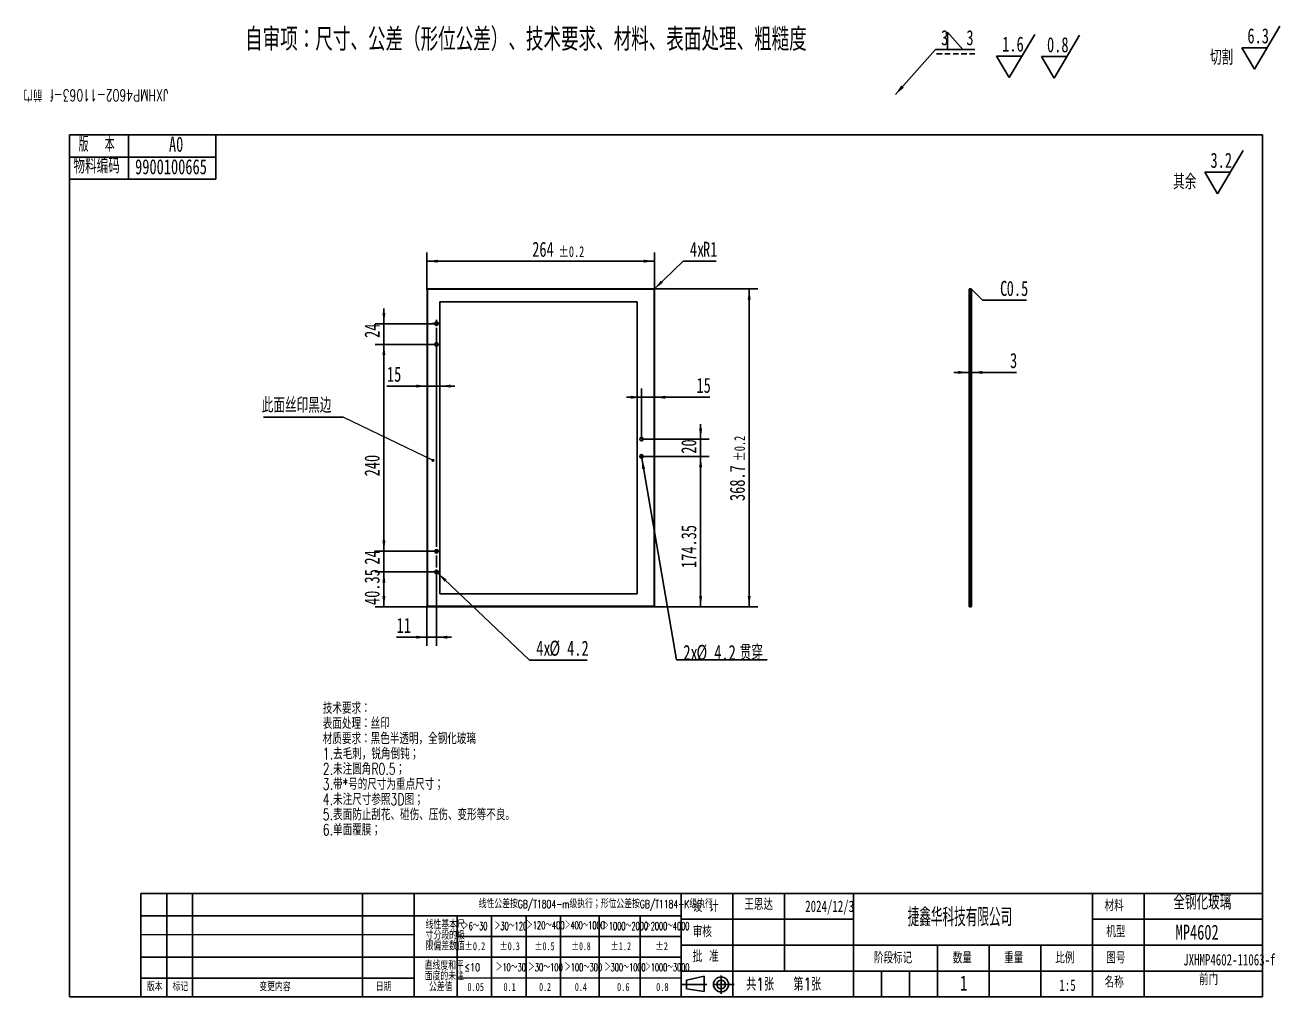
# Model space of a CAD drawing. Header units: millimetres. Extents: x 4 to 515, y -34 to 231.
# Drawn here: x 3.9 to 295.2, y 5.5 to 230.9 of the extents above; entities that cross this region are included whole.
import ezdxf

# ---------------------------------------------------------------- set-up
doc = ezdxf.new("R2010")
doc.units = ezdxf.units.MM
doc.linetypes.add('HIDDEN', pattern=[1.905, 1.27, -0.635])
doc.layers.add('FORMAT', color=7, linetype='Continuous', lineweight=35)
doc.layers.add('轮廓实线层', color=7, linetype='Continuous', lineweight=35)
doc.styles.add('SLDTEXTSTYLE0', font='TXT', dxfattribs={"width": 0.7, "bigfont": 'bigfont'})
doc.styles.add('SLDTEXTSTYLE1', font='TXT', dxfattribs={"width": 0.7})
doc.styles.add('SLDTEXTSTYLE10', font='TXT', dxfattribs={"width": 0.569954, "bigfont": 'bigfont'})
doc.styles.add('SLDTEXTSTYLE11', font='TXT', dxfattribs={"width": 0.542825, "bigfont": 'bigfont'})
doc.styles.add('SLDTEXTSTYLE12', font='TXT', dxfattribs={"width": 0.607411, "bigfont": 'bigfont'})
doc.styles.add('SLDTEXTSTYLE13', font='TXT', dxfattribs={"width": 0.494457, "bigfont": 'bigfont'})
doc.styles.add('SLDTEXTSTYLE14', font='TXT', dxfattribs={"width": 0.523419, "bigfont": 'bigfont'})
doc.styles.add('SLDTEXTSTYLE15', font='TXT', dxfattribs={"width": 0.677411})
doc.styles.add('SLDTEXTSTYLE16', font='TXT', dxfattribs={"width": 0.616681})
doc.styles.add('SLDTEXTSTYLE17', font='TXT', dxfattribs={"width": 0.592279})
doc.styles.add('SLDTEXTSTYLE18', font='TXT', dxfattribs={"width": 0.633851})
doc.styles.add('SLDTEXTSTYLE19', font='TXT', dxfattribs={"width": 0.751649})
doc.styles.add('SLDTEXTSTYLE2', font='TXT', dxfattribs={"width": 0.579353, "bigfont": 'bigfont'})
doc.styles.add('SLDTEXTSTYLE20', font='TXT', dxfattribs={"width": 0.672854})
doc.styles.add('SLDTEXTSTYLE21', font='TXT', dxfattribs={"width": 0.604873})
doc.styles.add('SLDTEXTSTYLE22', font='TXT', dxfattribs={"width": 0.692137})
doc.styles.add('SLDTEXTSTYLE23', font='TXT', dxfattribs={"width": 0.516181, "bigfont": 'bigfont'})
doc.styles.add('SLDTEXTSTYLE24', font='TXT', dxfattribs={"width": 0.786906})
doc.styles.add('SLDTEXTSTYLE25', font='TXT', dxfattribs={"width": 0.513075, "bigfont": 'bigfont'})
doc.styles.add('SLDTEXTSTYLE26', font='TXT', dxfattribs={"width": 0.6, "bigfont": 'bigfont'})
doc.styles.add('SLDTEXTSTYLE3', font='TXT', dxfattribs={"width": 0.633333, "bigfont": 'bigfont'})
doc.styles.add('SLDTEXTSTYLE4', font='TXT', dxfattribs={"width": 0.589499, "bigfont": 'bigfont'})
doc.styles.add('SLDTEXTSTYLE5', font='TXT', dxfattribs={"width": 0.526455, "bigfont": 'bigfont'})
doc.styles.add('SLDTEXTSTYLE6', font='TXT', dxfattribs={"width": 0.583287, "bigfont": 'bigfont'})
doc.styles.add('SLDTEXTSTYLE7', font='TXT', dxfattribs={"width": 0.632085})
doc.styles.add('SLDTEXTSTYLE8', font='TXT', dxfattribs={"width": 0.735068, "bigfont": 'bigfont'})
doc.styles.add('SLDTEXTSTYLE9', font='TXT', dxfattribs={"width": 0.615255, "bigfont": 'bigfont'})
doc.dimstyles.new('SLDDIMSTYLE0', dxfattribs={"dimtxt": 0.18, "dimasz": 2.5, "dimexe": 0, "dimexo": 0.0625, "dimgap": 0, "dimtad": 0, "dimtih": 1, "dimtoh": 1, "dimdec": 0, "dimrnd": 1e-09, "dimzin": 0, "dimdsep": 46, "dimtxsty": 'Standard', "dimsah": 1, "dimcen": 0.09, "dimadec": 0, "dimazin": 0, "dimtfac": 2.5, "dimtdec": 0, "dimtofl": 0, "dimtmove": 0, "dimatfit": 3, "dimfxl": 0, "dimfrac": 2, "dimtolj": 1, "dimtzin": 0, "dimarcsym": 0})
doc.dimstyles.new('SLDDIMSTYLE1', dxfattribs={"dimtxt": 3.5, "dimasz": 2.5, "dimexe": 0, "dimexo": 0.0625, "dimgap": 0.875, "dimtad": 2, "dimlfac": 5, "dimrnd": 1e-09, "dimzin": 12, "dimdsep": 46, "dimtxsty": 'SLDTEXTSTYLE1', "dimsah": 1, "dimcen": 0.09, "dimadec": 0, "dimazin": 3, "dimtfac": 1, "dimtmove": 0, "dimatfit": 0, "dimfxl": 0, "dimfrac": 2, "dimtolj": 1, "dimtzin": 12, "dimarcsym": 0})
doc.dimstyles.new('SLDDIMSTYLE2', dxfattribs={"dimtxt": 3.5, "dimasz": 2.5, "dimexe": 0, "dimexo": 0.0625, "dimgap": 0.875, "dimtad": 2, "dimlfac": 5, "dimrnd": 1e-09, "dimzin": 12, "dimdsep": 46, "dimtxsty": 'SLDTEXTSTYLE1', "dimsah": 1, "dimcen": 0.09, "dimadec": 0, "dimazin": 3, "dimtfac": 1, "dimtofl": 0, "dimtmove": 0, "dimatfit": 3, "dimfxl": 0, "dimfrac": 2, "dimtolj": 1, "dimtzin": 12, "dimarcsym": 0})
doc.dimstyles.new('SLDDIMSTYLE3', dxfattribs={"dimtxt": 3.5, "dimasz": 2.5, "dimexe": 0, "dimexo": 0.0625, "dimgap": 0.875, "dimtad": 2, "dimlfac": 5, "dimrnd": 1e-09, "dimzin": 12, "dimdsep": 46, "dimtxsty": 'SLDTEXTSTYLE1', "dimsah": 1, "dimcen": 0.09, "dimadec": 0, "dimazin": 3, "dimtol": 1, "dimtp": 0.2, "dimtm": 0.2, "dimtfac": 1, "dimtdec": 1, "dimtofl": 0, "dimtmove": 0, "dimatfit": 3, "dimfxl": 0, "dimfrac": 2, "dimtolj": 1, "dimarcsym": 0})
doc.dimstyles.new('SLDDIMSTYLE4', dxfattribs={"dimtxt": 3.5, "dimasz": 2.5, "dimexe": 0, "dimexo": 0.0625, "dimgap": 0.875, "dimtad": 0, "dimtih": 1, "dimtoh": 1, "dimlfac": 5, "dimrnd": 1e-09, "dimzin": 12, "dimdsep": 46, "dimtxsty": 'SLDTEXTSTYLE1', "dimsah": 1, "dimcen": 0, "dimadec": 0, "dimazin": 3, "dimtfac": 1, "dimtofl": 0, "dimtmove": 0, "dimatfit": 3, "dimfxl": 0, "dimfrac": 2, "dimtolj": 1, "dimtzin": 12, "dimarcsym": 0})
doc.dimstyles.new('SLDDIMSTYLE5', dxfattribs={"dimtxt": 3.5, "dimasz": 2.5, "dimexe": 0, "dimexo": 0.0625, "dimgap": 0.875, "dimtad": 0, "dimtih": 1, "dimtoh": 1, "dimlfac": 5, "dimrnd": 1e-09, "dimzin": 12, "dimdsep": 46, "dimtxsty": 'SLDTEXTSTYLE1', "dimblk1": 'NONE', "dimsah": 1, "dimcen": 0, "dimadec": 0, "dimazin": 3, "dimtfac": 1, "dimtmove": 0, "dimatfit": 3, "dimldrblk": 'NONE', "dimfxl": 0, "dimfrac": 2, "dimtolj": 1, "dimtzin": 12, "dimarcsym": 0})
doc.dimstyles.new('SLDDIMSTYLE6', dxfattribs={"dimtxt": 3.5, "dimasz": 2.5, "dimexe": 0, "dimexo": 0.0625, "dimgap": 0.875, "dimtad": 0, "dimtih": 1, "dimtoh": 1, "dimlfac": 5, "dimrnd": 1e-09, "dimzin": 12, "dimdsep": 46, "dimtxsty": 'SLDTEXTSTYLE1', "dimblk1": 'NONE', "dimsah": 1, "dimcen": 0, "dimadec": 0, "dimazin": 3, "dimtfac": 1, "dimtmove": 0, "dimatfit": 3, "dimldrblk": 'NONE', "dimfxl": 0, "dimfrac": 2, "dimtolj": 1, "dimtzin": 12, "dimarcsym": 0})
doc.dimstyles.new('SLDDIMSTYLE7', dxfattribs={"dimtxt": 0.18, "dimasz": 0.7, "dimexe": 0, "dimexo": 0.0625, "dimgap": 0, "dimtad": 0, "dimtih": 1, "dimtoh": 1, "dimdec": 0, "dimrnd": 1e-09, "dimzin": 0, "dimdsep": 46, "dimtxsty": 'Standard', "dimblk1": 'DOT', "dimblk2": 'DOT', "dimsah": 1, "dimcen": 0.09, "dimadec": 0, "dimazin": 0, "dimtfac": 0.7, "dimtdec": 0, "dimtofl": 0, "dimtmove": 0, "dimatfit": 3, "dimldrblk": 'DOT', "dimfxl": 0, "dimfrac": 2, "dimtolj": 1, "dimtzin": 0, "dimarcsym": 0})
doc.dimstyles.new('SLDDIMSTYLE8', dxfattribs={"dimtxt": 3.5, "dimasz": 2.5, "dimexe": 0, "dimexo": 0.0625, "dimgap": 0.875, "dimtad": 2, "dimdec": 0, "dimlfac": 5, "dimrnd": 1e-09, "dimzin": 12, "dimdsep": 46, "dimtxsty": 'SLDTEXTSTYLE1', "dimsah": 1, "dimcen": 0.09, "dimadec": 0, "dimazin": 3, "dimtfac": 1, "dimtmove": 0, "dimatfit": 0, "dimfxl": 0, "dimfrac": 2, "dimtolj": 1, "dimtzin": 12, "dimarcsym": 0})

# ---------------------------------------------------------------- blocks, each defined once
blk = doc.blocks.new('SW_NOTE_0_13')
at = {"layer": 'FORMAT', "color": 0, "attachment_point": 1, "style": 'SLDTEXTSTYLE0'}
for s, insert, char_height in [('技术要求：', (0, 3.41), 2.646), ('表面处理：丝印', (0, -0.12), 2.646), ('材质要求：黑色半透明，全钢化玻璃', (0, -3.64), 2.6458), ('1.去毛刺，锐角倒钝；', (0, -7.17), 2.6458), ('2.未注圆角R0.5；', (0, -10.7), 2.6458), ('3.带*号的尺寸为重点尺寸；', (0, -14.23), 2.6458), ('4.未注尺寸参照3D图；', (0, -17.76), 2.6458), ('5.表面防止刮花、碰伤、压伤、变形等不良。', (0, -21.28), 2.6458), ('6.单面覆膜；', (0, -24.81), 2.646)]:
    blk.add_mtext(s, dxfattribs=dict(at, insert=insert, char_height=char_height))
blk = doc.blocks.new('SW_NOTE_0_14')
at = {"layer": 'FORMAT', "color": 0, "char_height": 1.852, "attachment_point": 2, "style": 'SLDTEXTSTYLE0'}
for s, insert in [('线性基本尺', (6.37, 2.39)), ('寸分段的极', (6.37, -0.08)), ('限偏差数值', (6.37, -2.55))]:
    blk.add_mtext(s, dxfattribs=dict(at, insert=insert))
blk = doc.blocks.new('SW_NOTE_0_15')
at = {"layer": 'FORMAT', "color": 0, "char_height": 1.852, "attachment_point": 2, "style": 'SLDTEXTSTYLE0'}
for s, insert in [('面度的未注', (6.37, -0.08)), ('直线度和平', (6.37, 2.39)), ('公差值', (5.55, -2.55))]:
    blk.add_mtext(s, dxfattribs=dict(at, insert=insert))
blk = doc.blocks.new('SW_NOTE_0_16')
at = {"layer": 'FORMAT', "color": 0, "attachment_point": 2}
for s, insert, char_height, style in [('JXHMP4602-11063-f', (16.66, 3.41), 2.6458, 'SLDTEXTSTYLE1'), ('前门', (11.84, -1.12), 2.646, 'SLDTEXTSTYLE0')]:
    blk.add_mtext(s, dxfattribs=dict(at, insert=insert, char_height=char_height, style=style))
blk = doc.blocks.new('SW_SFSYMBOL_0')
at = {"layer": 'FORMAT', "color": 0}
for p, q in [((1.65, -5), (7.55, 5)), ((1.65, -5), (-1.3, 0)), ((4.6, 0), (-1.3, 0))]:
    blk.add_line(p, q, dxfattribs=at)
at = {"layer": 'FORMAT', "color": 0, "char_height": 3.5, "attachment_point": 1}
for s, insert, style in [('3.2', (0, 4.51), 'SLDTEXTSTYLE1'), ('其余', (-8.67, -0.49), 'SLDTEXTSTYLE0')]:
    blk.add_mtext(s, dxfattribs=dict(at, insert=insert, style=style))
blk = doc.blocks.new('SW_SFSYMBOL_1')
at = {"layer": 'FORMAT', "color": 0}
for p, q in [((1.65, -5), (7.55, 5)), ((1.65, -5), (-1.3, 0)), ((4.6, 0), (-1.3, 0))]:
    blk.add_line(p, q, dxfattribs=at)
at = {"layer": 'FORMAT', "color": 0, "char_height": 3.5, "attachment_point": 1}
for s, insert, style in [('6.3', (0, 4.51), 'SLDTEXTSTYLE1'), ('切割', (-8.68, -0.49), 'SLDTEXTSTYLE0')]:
    blk.add_mtext(s, dxfattribs=dict(at, insert=insert, style=style))
blk = doc.blocks.new('SW_SFSYMBOL_2')
at = {"layer": 'FORMAT', "color": 0}
for p, q in [((1.65, -5), (7.55, 5)), ((1.65, -5), (-1.3, 0)), ((4.6, 0), (-1.3, 0))]:
    blk.add_line(p, q, dxfattribs=at)
at = {"layer": 'FORMAT', "color": 0, "insert": (0, 4.51), "char_height": 3.5, "attachment_point": 1, "style": 'SLDTEXTSTYLE1'}
blk.add_mtext('0.8', dxfattribs=at)
blk = doc.blocks.new('SW_SFSYMBOL_3')
at = {"layer": 'FORMAT', "color": 0}
for p, q in [((1.65, -5), (7.55, 5)), ((1.65, -5), (-1.3, 0)), ((4.6, 0), (-1.3, 0))]:
    blk.add_line(p, q, dxfattribs=at)
at = {"layer": 'FORMAT', "color": 0, "insert": (0, 4.51), "char_height": 3.5, "attachment_point": 1, "style": 'SLDTEXTSTYLE1'}
blk.add_mtext('1.6', dxfattribs=at)
blk = doc.blocks.new('SW_SYMBOL_WELD_FILL')
at = {"layer": 'FORMAT', "color": 0}
for p, q in [((100, 0), (100, 900)), ((100, 900), (900, 0)), ((100, 0), (900, 0))]:
    blk.add_line(p, q, dxfattribs=at)
blk = doc.blocks.new('SW_WELDSYMBOL_0')
at = {"layer": 'FORMAT', "color": 0}
blk.add_line((9.15, 0), (0, 0), dxfattribs=at)
at = {"layer": 'FORMAT', "color": 0, "linetype": 'HIDDEN'}
blk.add_line((9.15, -1), (0, -1), dxfattribs=at)
at = {"layer": 'FORMAT', "color": 0, "xscale": 0.004511737089201878, "yscale": 0.004511737089201878, "zscale": 0.004511737089201878}
blk.add_blockref('SW_SYMBOL_WELD_FILL', (2.31, 0), dxfattribs=at)
at = {"layer": 'FORMAT', "color": 0, "char_height": 3.5, "attachment_point": 1, "style": 'SLDTEXTSTYLE1'}
for insert in [(1.31, 4.51), (7.17, 4.51)]:
    blk.add_mtext('3', dxfattribs=dict(at, insert=insert))
blk = doc.blocks.new('_D')
at = {"layer": 'FORMAT'}
for p, q in [((160.73, 134.84), (160.73, 138.34)), ((147, 134.84), (162.73, 134.84)), ((160.73, 130.84), (160.73, 134.84)), ((147, 130.84), (162.73, 130.84)), ((160.73, 130.84), (160.73, 127.34))]:
    blk.add_line(p, q, dxfattribs=at)
for points in [[(160.73, 134.84), (161.08, 137.34), (160.38, 137.34)], [(160.73, 130.84), (160.38, 128.34), (161.08, 128.34)]]:
    blk.add_solid(points, dxfattribs=at)
at = {"layer": 'FORMAT', "insert": (156.22, 131.47), "char_height": 3.5, "attachment_point": 1, "rotation": 90, "style": 'SLDTEXTSTYLE1'}
blk.add_mtext('20', dxfattribs=at)
blk = doc.blocks.new('_D_1')
at = {"layer": 'FORMAT'}
for p, q in [((97.2, 147.16), (87.9, 147.16)), ((97.2, 147.16), (100.2, 147.16)), ((100.2, 147.16), (103.7, 147.16))]:
    blk.add_line(p, q, dxfattribs=at)
for points in [[(97.2, 147.16), (94.7, 147.51), (94.7, 146.81)], [(100.2, 147.16), (102.7, 146.81), (102.7, 147.51)]]:
    blk.add_solid(points, dxfattribs=at)
at = {"layer": 'FORMAT', "insert": (87.9, 151.67), "char_height": 3.5, "attachment_point": 1, "style": 'SLDTEXTSTYLE1'}
blk.add_mtext('15', dxfattribs=at)
blk = doc.blocks.new('_D_2')
at = {"layer": 'FORMAT'}
for p, q in [((147, 134.84), (147, 146.57)), ((147, 144.57), (143.5, 144.57)), ((147, 144.57), (150, 144.57)), ((150, 144.57), (162.83, 144.57))]:
    blk.add_line(p, q, dxfattribs=at)
for points in [[(147, 144.57), (144.5, 144.92), (144.5, 144.22)], [(150, 144.57), (152.5, 144.22), (152.5, 144.92)]]:
    blk.add_solid(points, dxfattribs=at)
at = {"layer": 'FORMAT', "insert": (159.76, 149.09), "char_height": 3.5, "attachment_point": 1, "style": 'SLDTEXTSTYLE1'}
blk.add_mtext('15', dxfattribs=at)
blk = doc.blocks.new('_D_3')
at = {"layer": 'FORMAT'}
for p, q in [((147, 130.84), (162.73, 130.84)), ((160.73, 130.84), (160.73, 95.97)), ((149.8, 95.97), (162.73, 95.97))]:
    blk.add_line(p, q, dxfattribs=at)
for points in [[(160.73, 130.84), (160.38, 128.34), (161.08, 128.34)], [(160.73, 95.97), (161.08, 98.47), (160.38, 98.47)]]:
    blk.add_solid(points, dxfattribs=at)
at = {"layer": 'FORMAT', "insert": (156.22, 104.94), "char_height": 3.5, "attachment_point": 1, "rotation": 90, "style": 'SLDTEXTSTYLE1'}
blk.add_mtext('174.35', dxfattribs=at)
blk = doc.blocks.new('_D_4')
at = {"layer": 'FORMAT'}
for p, q in [((149.8, 169.71), (174, 169.71)), ((172, 95.97), (172, 169.71)), ((149.8, 95.97), (174, 95.97))]:
    blk.add_line(p, q, dxfattribs=at)
for points in [[(172, 169.71), (171.65, 167.21), (172.35, 167.21)], [(172, 95.97), (172.35, 98.47), (171.65, 98.47)]]:
    blk.add_solid(points, dxfattribs=at)
at = {"layer": 'FORMAT', "attachment_point": 1, "rotation": 90, "style": 'SLDTEXTSTYLE1'}
for s, insert, char_height in [('±0.2', (168.53, 129.67), 2.5), ('368.7', (167.49, 120.48), 3.5)]:
    blk.add_mtext(s, dxfattribs=dict(at, insert=insert, char_height=char_height))
blk = doc.blocks.new('_D_5')
at = {"layer": 'FORMAT'}
for p, q in [((149.95, 169.65), (156.64, 176.14)), ((156.64, 176.14), (164.36, 176.14)), ((149.8, 169.51), (149.95, 169.65))]:
    blk.add_line(p, q, dxfattribs=at)
blk.add_solid([(149.95, 169.65), (151.99, 171.14), (151.5, 171.64)], dxfattribs=at)
at = {"layer": 'FORMAT', "char_height": 3.5, "attachment_point": 1, "style": 'SLDTEXTSTYLE1'}
for s, insert in [('R1', (161.29, 180.65)), ('4x', (158.23, 180.65))]:
    blk.add_mtext(s, dxfattribs=dict(at, insert=insert))
blk = doc.blocks.new('_D_6')
at = {"layer": 'FORMAT'}
for p, q in [((97.2, 169.51), (97.2, 178.14)), ((150, 169.51), (150, 178.14)), ((97.2, 176.14), (150, 176.14))]:
    blk.add_line(p, q, dxfattribs=at)
for points in [[(97.2, 176.14), (99.7, 175.79), (99.7, 176.49)], [(150, 176.14), (147.5, 176.49), (147.5, 175.79)]]:
    blk.add_solid(points, dxfattribs=at)
at = {"layer": 'FORMAT', "attachment_point": 1, "style": 'SLDTEXTSTYLE1'}
for s, insert, char_height in [('264', (121.63, 180.65), 3.5), ('±0.2', (127.76, 179.61), 2.5)]:
    blk.add_mtext(s, dxfattribs=dict(at, insert=insert, char_height=char_height))
blk = doc.blocks.new('_D_7')
at = {"layer": 'FORMAT'}
for p, q in [((87.2, 161.64), (87.2, 165.14)), ((99.4, 161.64), (85.2, 161.64)), ((87.2, 156.84), (87.2, 161.64)), ((99.4, 156.84), (85.2, 156.84)), ((87.2, 156.84), (87.2, 153.34))]:
    blk.add_line(p, q, dxfattribs=at)
for points in [[(87.2, 161.64), (87.55, 164.14), (86.85, 164.14)], [(87.2, 156.84), (86.85, 154.34), (87.55, 154.34)]]:
    blk.add_solid(points, dxfattribs=at)
at = {"layer": 'FORMAT', "insert": (82.69, 158.34), "char_height": 3.5, "attachment_point": 1, "rotation": 90, "style": 'SLDTEXTSTYLE1'}
blk.add_mtext('24', dxfattribs=at)
blk = doc.blocks.new('_D_8')
at = {"layer": 'FORMAT'}
for p, q in [((99.4, 156.84), (85.2, 156.84)), ((87.2, 156.84), (87.2, 108.84)), ((99.4, 108.84), (85.2, 108.84))]:
    blk.add_line(p, q, dxfattribs=at)
for points in [[(87.2, 156.84), (86.85, 154.34), (87.55, 154.34)], [(87.2, 108.84), (87.55, 111.34), (86.85, 111.34)]]:
    blk.add_solid(points, dxfattribs=at)
at = {"layer": 'FORMAT', "insert": (82.69, 126.21), "char_height": 3.5, "attachment_point": 1, "rotation": 90, "style": 'SLDTEXTSTYLE1'}
blk.add_mtext('240', dxfattribs=at)
blk = doc.blocks.new('_D_9')
at = {"layer": 'FORMAT'}
for p, q in [((87.2, 108.84), (87.2, 112.34)), ((99.4, 108.84), (85.2, 108.84)), ((87.2, 108.84), (87.2, 104.04)), ((99.4, 104.04), (85.2, 104.04)), ((87.2, 104.04), (87.2, 100.54))]:
    blk.add_line(p, q, dxfattribs=at)
for points in [[(87.2, 108.84), (87.55, 111.34), (86.85, 111.34)], [(87.2, 104.04), (86.85, 101.54), (87.55, 101.54)]]:
    blk.add_solid(points, dxfattribs=at)
at = {"layer": 'FORMAT', "insert": (82.69, 105.74), "char_height": 3.5, "attachment_point": 1, "rotation": 90, "style": 'SLDTEXTSTYLE1'}
blk.add_mtext('24', dxfattribs=at)
blk = doc.blocks.new('_D_10')
at = {"layer": 'FORMAT'}
for p, q in [((99.4, 104.04), (99.4, 86.9)), ((97.2, 96.17), (97.2, 86.9)), ((97.2, 88.9), (90.15, 88.9)), ((99.4, 88.9), (97.2, 88.9)), ((99.4, 88.9), (102.9, 88.9))]:
    blk.add_line(p, q, dxfattribs=at)
for points in [[(97.2, 88.9), (94.7, 89.25), (94.7, 88.55)], [(99.4, 88.9), (101.9, 88.55), (101.9, 89.25)]]:
    blk.add_solid(points, dxfattribs=at)
at = {"layer": 'FORMAT', "insert": (90.15, 93.41), "char_height": 3.5, "attachment_point": 1, "style": 'SLDTEXTSTYLE1'}
blk.add_mtext('11', dxfattribs=at)
blk = doc.blocks.new('_D_11')
at = {"layer": 'FORMAT'}
for p, q in [((99.1, 104.33), (99.71, 103.75)), ((99.71, 103.75), (120.97, 83.58)), ((120.97, 83.58), (134.35, 83.58))]:
    blk.add_line(p, q, dxfattribs=at)
blk.add_solid([(99.71, 103.75), (101.28, 101.78), (101.76, 102.29)], dxfattribs=at)
at = {"layer": 'FORMAT', "char_height": 3.5, "attachment_point": 1, "style": 'SLDTEXTSTYLE1'}
for s, insert in [('4x', (122.56, 88.09)), ('%%c', (125.63, 88.1)), ('4.2', (129.74, 88.09))]:
    blk.add_mtext(s, dxfattribs=dict(at, insert=insert))
blk = doc.blocks.new('_None')
blk = doc.blocks.new('_D_12')
at = {"layer": 'FORMAT'}
for p, q in [((99.4, 104.04), (85.2, 104.04)), ((87.2, 104.04), (87.2, 95.97)), ((97.4, 95.97), (85.2, 95.97))]:
    blk.add_line(p, q, dxfattribs=at)
for points in [[(87.2, 104.04), (86.85, 101.54), (87.55, 101.54)], [(87.2, 95.97), (87.55, 98.47), (86.85, 98.47)]]:
    blk.add_solid(points, dxfattribs=at)
at = {"layer": 'FORMAT', "insert": (82.69, 96.36), "char_height": 3.5, "attachment_point": 1, "rotation": 90, "style": 'SLDTEXTSTYLE1'}
blk.add_mtext('40.35', dxfattribs=at)
blk = doc.blocks.new('_D_13')
at = {"layer": 'FORMAT'}
for p, q in [((146.93, 131.26), (147.07, 130.43)), ((147.07, 130.43), (155.12, 83.63)), ((155.12, 83.63), (176.14, 83.63))]:
    blk.add_line(p, q, dxfattribs=at)
blk.add_solid([(147.07, 130.43), (147.15, 127.91), (147.84, 128.02)], dxfattribs=at)
at = {"layer": 'FORMAT', "char_height": 3.5, "attachment_point": 1}
for s, insert, style in [('贯穿', (169.8, 87.1), 'SLDTEXTSTYLE0'), ('2x', (156.71, 87.1), 'SLDTEXTSTYLE1'), ('%%c', (159.77, 87.12), 'SLDTEXTSTYLE1'), ('4.2', (163.89, 87.1), 'SLDTEXTSTYLE1')]:
    blk.add_mtext(s, dxfattribs=dict(at, insert=insert, style=style))
blk = doc.blocks.new('SW_NOTE_0_17')
at = {"layer": 'FORMAT', "color": 0}
blk.add_line((-18.48, 0), (0, 0), dxfattribs=at)
at = {"layer": 'FORMAT', "color": 0, "insert": (-18.91, 4.53), "char_height": 3.5, "attachment_point": 1, "style": 'SLDTEXTSTYLE0'}
blk.add_mtext('此面丝印黑边', dxfattribs=at)
blk = doc.blocks.new('_Dot')
at = {"color": 0, "linetype": 'ByBlock', "lineweight": -2}
blk.add_line((-0.5, 0), (-1, 0), dxfattribs=at)
at = {"color": 0, "linetype": 'ByBlock', "const_width": 0.5}
blk.add_lwpolyline([(-0.25, 0, 1), (0.25, 0, 1)], format="xyb", close=True, dxfattribs=at)
blk = doc.blocks.new('SW_CENTERMARKSYMBOL_0')
at = {"layer": 'FORMAT', "color": 0}
for p, q in [((-0.5, 0), (-0.92, 0)), ((0, 0), (-0.5, 0)), ((0, 0.5), (0, 0.92)), ((0, 0), (0, 0.5)), ((0, 0), (0, -0.5)), ((0, 0), (0.5, 0)), ((0.5, 0), (0.92, 0)), ((0, -51.8), (0, -1)), ((0, -52.8), (0, -52.3)), ((-0.5, -52.8), (-0.92, -52.8)), ((0, -52.8), (-0.5, -52.8)), ((0, -52.8), (0, -53.3)), ((0, -52.8), (0.5, -52.8)), ((0, -56.6), (0, -53.8)), ((0.5, -52.8), (0.92, -52.8)), ((-0.5, -57.6), (-0.92, -57.6)), ((0, -57.6), (-0.5, -57.6)), ((0, -57.6), (0, -57.1)), ((0, -57.6), (0, -58.1)), ((0, -57.6), (0.5, -57.6)), ((0, -58.1), (0, -58.52)), ((0.5, -57.6), (0.92, -57.6))]:
    blk.add_line(p, q, dxfattribs=at)
blk = doc.blocks.new('SW_CHAMFER_DIMENSION_0')
at = {"layer": 'FORMAT', "color": 0}
for p, q in [((-6.6, 2.55), (-4.05, 0)), ((-4.05, 0), (6.14, 0))]:
    blk.add_line(p, q, dxfattribs=at)
at = {"layer": 'FORMAT', "color": 0, "char_height": 3.5, "attachment_point": 1, "style": 'SLDTEXTSTYLE1'}
for s, insert in [('C', (0, 4.51)), ('0.5', (1.54, 4.51))]:
    blk.add_mtext(s, dxfattribs=dict(at, insert=insert))
blk = doc.blocks.new('_D_14')
at = {"layer": 'FORMAT'}
for p, q in [((223.04, 150.33), (219.54, 150.33)), ((223.64, 150.33), (223.04, 150.33)), ((223.64, 150.33), (234.08, 150.33))]:
    blk.add_line(p, q, dxfattribs=at)
for points in [[(223.04, 150.33), (220.54, 150.68), (220.54, 149.98)], [(223.64, 150.33), (226.14, 149.98), (226.14, 150.68)]]:
    blk.add_solid(points, dxfattribs=at)
at = {"layer": 'FORMAT', "insert": (232.55, 154.84), "char_height": 3.5, "attachment_point": 1, "style": 'SLDTEXTSTYLE1'}
blk.add_mtext('3', dxfattribs=at)

msp = doc.modelspace()

# ---------------------------------------------------------------- linework, layer by layer
at = {"color": 7, "linetype": 'Continuous', "lineweight": 35}
for p, q in [((97.2035, 96.1731), (97.2035, 169.5131)), ((97.3035, 169.5131), (97.2035, 169.5131)), ((97.3035, 96.1731), (97.3035, 169.5131)), ((97.4035, 169.7131), (149.8035, 169.7131)), ((97.4035, 169.7131), (97.4035, 169.6131)), ((97.4035, 169.6131), (149.8035, 169.6131)), ((149.8035, 169.7131), (149.8035, 169.6131)), ((149.9035, 169.5131), (149.9035, 96.1731)), ((150.0035, 169.5131), (149.9035, 169.5131)), ((150.0035, 169.5131), (150.0035, 96.1731)), ((223.0407, 169.6131), (223.1407, 169.7131)), ((223.0407, 169.5131), (223.0407, 169.6131)), ((223.0407, 169.6131), (223.0407, 169.5131)), ((223.0407, 169.5131), (223.0407, 96.1731)), ((223.0407, 169.5131), (223.1407, 169.5131)), ((223.1407, 169.7131), (223.5447, 169.7131)), ((223.1407, 169.7131), (223.1407, 169.5131)), ((223.1407, 169.5131), (223.1407, 169.7131)), ((223.5447, 169.5131), (223.1407, 169.5131)), ((223.1407, 169.5131), (223.1407, 96.1731)), ((223.5447, 169.7131), (223.5447, 169.5131)), ((223.5447, 169.5131), (223.5447, 169.7131)), ((223.5447, 169.7131), (223.6447, 169.6131)), ((223.5447, 96.1731), (223.5447, 169.5131)), ((223.5447, 169.5131), (223.6447, 169.5131)), ((223.6447, 169.5131), (223.6447, 169.6131)), ((223.6447, 169.6131), (223.6447, 169.5131)), ((223.6447, 169.5131), (223.6447, 96.1731)), ((100.2035, 166.7131), (100.2035, 98.9731)), ((146.0035, 166.7131), (100.2035, 166.7131)), ((146.0035, 98.9731), (146.0035, 166.7131)), ((223.6447, 166.7131), (223.6407, 166.7131)), ((223.6407, 166.7131), (223.6407, 98.9731)), ((223.6447, 98.9731), (223.6447, 166.7131)), ((223.6447, 162.0631), (223.0407, 162.0631)), ((223.0407, 162.0621), (223.0407, 161.2241)), ((223.0407, 161.2231), (223.6447, 161.2231)), ((223.6447, 162.0621), (223.6447, 161.2241)), ((223.6447, 157.2631), (223.0407, 157.2631)), ((223.0407, 157.2621), (223.0407, 156.4241)), ((223.0407, 156.4231), (223.6447, 156.4231)), ((223.6447, 157.2621), (223.6447, 156.4241)), ((223.6447, 135.2631), (223.0407, 135.2631)), ((223.0407, 134.4241), (223.0407, 135.2621)), ((223.0407, 134.4231), (223.6447, 134.4231)), ((223.6447, 134.4241), (223.6447, 135.2621)), ((223.6447, 131.2631), (223.0407, 131.2631)), ((223.0407, 130.4241), (223.0407, 131.2621)), ((223.6447, 130.4241), (223.6447, 131.2621)), ((223.0407, 130.4231), (223.6447, 130.4231)), ((223.6447, 109.2631), (223.0407, 109.2631)), ((223.0407, 108.4241), (223.0407, 109.2621)), ((223.0407, 108.4231), (223.6447, 108.4231)), ((223.6447, 108.4241), (223.6447, 109.2621)), ((223.6447, 104.4631), (223.0407, 104.4631)), ((223.0407, 103.6241), (223.0407, 104.4621)), ((223.0407, 103.6231), (223.6447, 103.6231)), ((223.6447, 103.6241), (223.6447, 104.4621)), ((97.2035, 96.1731), (97.3035, 96.1731)), ((100.2035, 98.9731), (146.0035, 98.9731)), ((149.9035, 96.1731), (150.0035, 96.1731)), ((223.0407, 96.1731), (223.0407, 96.0731)), ((223.0407, 96.0731), (223.0407, 96.1731)), ((223.1407, 96.1731), (223.0407, 96.1731)), ((223.1407, 96.1731), (223.5447, 96.1731)), ((223.1407, 95.9731), (223.1407, 96.1731)), ((223.1407, 96.1731), (223.1407, 95.9731)), ((223.5447, 96.1731), (223.5447, 95.9731)), ((223.5447, 95.9731), (223.5447, 96.1731)), ((223.6447, 96.1731), (223.5447, 96.1731)), ((223.6447, 98.9731), (223.6407, 98.9731)), ((223.6447, 96.1731), (223.6447, 96.0731)), ((223.6447, 96.0731), (223.6447, 96.1731)), ((149.8035, 96.0731), (97.4035, 96.0731)), ((97.4035, 96.0731), (97.4035, 95.9731)), ((149.8035, 95.9731), (97.4035, 95.9731)), ((149.8035, 96.0731), (149.8035, 95.9731)), ((223.1407, 95.9731), (223.0407, 96.0731)), ((223.1407, 95.9731), (223.5447, 95.9731)), ((223.6447, 96.0731), (223.5447, 95.9731)), ((94.1856, 14.6297), (30.7863, 14.6297))]:
    msp.add_line(p, q, dxfattribs=at)
for centre in [(99.4035, 161.6431), (99.4035, 161.6431), (99.4035, 156.8431), (99.4035, 156.8431), (147.0035, 134.8431), (147.0035, 134.8431), (147.0035, 130.8431), (147.0035, 130.8431), (99.4035, 108.8431), (99.4035, 108.8431), (99.4035, 104.0431), (99.4035, 104.0431)]:
    msp.add_circle(centre, 0.42, dxfattribs=at)
for centre, radius, start, end in [((97.4035, 169.5131), 0.2, 90, 180), ((97.4035, 169.5131), 0.2, 90, 180), ((97.4035, 169.5131), 0.1, 90, 180), ((97.4035, 169.5131), 0.1, 90, 180), ((149.8035, 169.5131), 0.2, 0, 90), ((149.8035, 169.5131), 0.2, 0, 90), ((149.8035, 169.5131), 0.1, 0, 90), ((149.8035, 169.5131), 0.1, 0, 90), ((97.4035, 96.1731), 0.2, 180, 270), ((97.4035, 96.1731), 0.2, 180, 270), ((97.4035, 96.1731), 0.1, 180, 270), ((97.4035, 96.1731), 0.1, 180, 270), ((149.8035, 96.1731), 0.2, 270, 0), ((149.8035, 96.1731), 0.2, 270, 0), ((149.8035, 96.1731), 0.1, 270, 0), ((149.8035, 96.1731), 0.1, 270, 0)]:
    msp.add_arc(centre, radius, start, end, dxfattribs=at)
at = {"layer": 'FORMAT', "lineweight": 25}
for p, q in [((27.9356, 205.4508), (14.1856, 205.4508)), ((14.1856, 205.4508), (14.1856, 200.277)), ((27.9356, 205.4508), (27.9356, 200.277)), ((27.9356, 200.277), (14.1856, 200.277)), ((94.1856, 19.8508), (30.7863, 19.8508)), ((156.1856, 9.8297), (104.1856, 9.8297)), ((30.7863, 5.4508), (94.1856, 5.4508))]:
    msp.add_line(p, q, dxfattribs=at)
at = {"layer": 'FORMAT'}
for p, q in [((27.9356, 205.4508), (27.9356, 195.1317)), ((48.1787, 205.4508), (48.1787, 195.1317)), ((14.1856, 200.277), (48.1787, 200.277)), ((14.1856, 195.1317), (48.1787, 195.1317)), ((30.7863, 29.4508), (30.7863, 5.4508)), ((156.1856, 29.4508), (30.7863, 29.4508)), ((36.7863, 29.4508), (36.7863, 5.4508)), ((42.7863, 29.4508), (42.7863, 5.4508)), ((82.1998, 29.4508), (82.1998, 5.4508)), ((94.1856, 5.4508), (94.1856, 29.4508)), ((94.1856, 29.4508), (94.1856, 5.4508)), ((156.1856, 29.4508), (156.1856, 5.4508)), ((168.1856, 29.4508), (156.1856, 29.4508)), ((156.1856, 29.4508), (251.6856, 29.4508)), ((156.1856, 29.4508), (156.1856, 5.4508)), ((168.1856, 29.4508), (168.1856, 5.4508)), ((180.1856, 29.4508), (180.1856, 11.4508)), ((196.1856, 29.4508), (196.1856, 5.4508)), ((251.6856, 29.4508), (251.6856, 5.4508)), ((251.6856, 29.4508), (291.1856, 29.4508)), ((263.6856, 29.4508), (263.6856, 5.4508)), ((156.1856, 24.2297), (30.7863, 24.2297)), ((104.1856, 5.4508), (104.1856, 24.2297)), ((112.1856, 24.2297), (112.1856, 5.4508)), ((120.1856, 5.4508), (120.1856, 24.2297)), ((128.1856, 5.4508), (128.1856, 24.2297)), ((137.1856, 5.4508), (137.1856, 24.2297)), ((146.6856, 24.2297), (146.6856, 5.4508)), ((196.1856, 23.4508), (156.1856, 23.4508)), ((251.6856, 23.4508), (291.1856, 23.4508)), ((104.1856, 19.4297), (156.1856, 19.4297)), ((94.1856, 14.6297), (156.1856, 14.6297)), ((156.1856, 17.4508), (291.1856, 17.4508)), ((215.6856, 5.4508), (215.6856, 17.4508)), ((227.6856, 17.4508), (227.6856, 5.4508)), ((239.6856, 17.4508), (239.6856, 5.4508)), ((94.1856, 9.8297), (30.7863, 9.8297)), ((196.1856, 11.4508), (156.1856, 11.4508)), ((157.4657, 9.3408), (161.5717, 10.2256)), ((157.4657, 9.3408), (157.4657, 7.3107)), ((161.5717, 10.2256), (161.5717, 6.7291)), ((165.4657, 10.4476), (165.4657, 6.1755)), ((291.1856, 11.4508), (196.1856, 11.4508)), ((202.6856, 5.4508), (202.6856, 11.4508)), ((209.1856, 11.4508), (209.1856, 5.4508)), ((162.132, 8.347), (156.1273, 8.347)), ((161.5717, 6.7291), (157.4657, 7.3107)), ((168.548, 8.347), (163.7157, 8.347))]:
    msp.add_line(p, q, dxfattribs=at)
for radius in [1.75, 1]:
    msp.add_circle((165.4657, 8.347), radius, dxfattribs=at)
at = {"layer": '轮廓实线层'}
for p, q in [((14.1856, 205.4508), (291.1856, 205.4508)), ((14.1856, 205.4508), (14.1856, 5.4508)), ((291.1856, 205.4508), (291.1856, 5.4508)), ((14.1856, 5.4508), (291.1856, 5.4508))]:
    msp.add_line(p, q, dxfattribs=at)

# ---------------------------------------------------------------- block references
at = {"layer": 'FORMAT'}
for name, p in [('SW_SFSYMBOL_1', (287.6637, 225.6644)), ('SW_WELDSYMBOL_0', (215.25, 225.234)), ('SW_SFSYMBOL_3', (230.74, 223.7422)), ('SW_SFSYMBOL_2', (241.1454, 223.5927)), ('SW_SFSYMBOL_0', (279.0932, 196.788)), ('SW_CHAMFER_DIMENSION_0', (230.2449, 167.0615)), ('SW_CENTERMARKSYMBOL_0', (99.4035, 161.6431)), ('SW_NOTE_0_17', (77.7517, 139.9319)), ('SW_NOTE_0_13', (73.011, 70.3679)), ('SW_NOTE_0_14', (95.0551, 20.6941)), ('SW_NOTE_0_16', (266.8123, 11.9825)), ('SW_NOTE_0_15', (94.8475, 11.2307))]:
    msp.add_blockref(name, p, dxfattribs=at)

# ---------------------------------------------------------------- texts
for s, insert, char_height, attachment_point, style in [('自审项：尺寸、公差（形位公差）、技术要求、材料、表面处理、粗糙度', (120.1701, 230.2565), 5.291667, 2, 'SLDTEXTSTYLE0'), ('版  本', (16.3148, 205.0299), 3.5, 1, 'SLDTEXTSTYLE26'), ('A0', (38.96, 205.0299), 3.5, 2, 'SLDTEXTSTYLE1'), ('物料编码', (15.1178, 199.9773), 3.5, 1, 'SLDTEXTSTYLE0'), ('9900100665', (29.4342, 199.8031), 3.5, 1, 'SLDTEXTSTYLE1'), ('全钢化玻璃', (270.4634, 29.1975), 3.5, 1, 'SLDTEXTSTYLE0'), ('线性公差按GB/T1804-m级执行；形位公差按GB/T1184-K级执行', (136.3831, 27.9234), 1.852083, 2, 'SLDTEXTSTYLE0'), ('设 计', (158.893, 27.7982), 2.64583, 1, 'SLDTEXTSTYLE3'), ('王恩达', (170.8748, 28.2611), 2.64583, 1, 'SLDTEXTSTYLE0'), ('2024/12/3', (190.6794, 27.7982), 2.64583, 2, 'SLDTEXTSTYLE1'), ('捷鑫华科技有限公司', (208.7875, 26.0649), 4.23333, 1, 'SLDTEXTSTYLE2'), ('材料', (254.5004, 27.981), 2.64583, 1, 'SLDTEXTSTYLE0'), ('＞6～30', (105.3457, 22.8184), 1.85208, 1, 'SLDTEXTSTYLE4'), ('＞30～120', (112.8687, 22.8184), 1.85208, 1, 'SLDTEXTSTYLE5'), ('＞120～400', (120.2405, 22.979), 1.85208, 1, 'SLDTEXTSTYLE6'), ('＞400～1000', (129.208, 22.979), 1.85208, 1, 'SLDTEXTSTYLE13'), ('＞1000～2000', (138.0609, 22.8184), 1.85208, 1, 'SLDTEXTSTYLE14'), ('＞2000～4000', (147.8019, 22.8184), 1.85208, 1, 'SLDTEXTSTYLE23'), ('审核', (158.8955, 21.9571), 2.64583, 1, 'SLDTEXTSTYLE0'), ('机型', (254.9054, 21.9571), 2.64583, 1, 'SLDTEXTSTYLE0'), ('MP4602', (271.0002, 22.2128), 3.5, 1, 'SLDTEXTSTYLE1'), ('±0.2', (105.9442, 18.1427), 1.85208, 1, 'SLDTEXTSTYLE7'), ('±0.3', (114.0606, 18.1427), 1.85208, 1, 'SLDTEXTSTYLE15'), ('±0.5', (122.1662, 18.1427), 1.85208, 1, 'SLDTEXTSTYLE16'), ('±0.8', (130.7171, 18.1427), 1.85208, 1, 'SLDTEXTSTYLE17'), ('±1.2', (139.7998, 18.1427), 1.85208, 1, 'SLDTEXTSTYLE22'), ('±2', (150.1754, 18.1427), 1.85208, 1, 'SLDTEXTSTYLE24'), ('批 准', (158.8955, 16.2214), 2.64583, 1, 'SLDTEXTSTYLE3'), ('阶段标记', (200.9404, 15.8516), 2.64583, 1, 'SLDTEXTSTYLE0'), ('数量', (219.2615, 15.8516), 2.64583, 1, 'SLDTEXTSTYLE0'), ('重量', (231.1732, 15.8516), 2.64583, 1, 'SLDTEXTSTYLE0'), ('比例', (243.0584, 15.8516), 2.64583, 1, 'SLDTEXTSTYLE0'), ('图号', (254.9054, 15.8516), 2.64583, 1, 'SLDTEXTSTYLE0'), ('≤10', (105.8994, 13.2336), 1.85208, 1, 'SLDTEXTSTYLE8'), ('＞10～30', (113.1568, 13.2336), 1.85208, 1, 'SLDTEXTSTYLE12'), ('＞30～100', (120.6328, 13.2336), 1.85208, 1, 'SLDTEXTSTYLE9'), ('＞100～300', (129.1344, 13.2336), 1.85208, 1, 'SLDTEXTSTYLE10'), ('＞300～1000', (138.4253, 13.2336), 1.85208, 1, 'SLDTEXTSTYLE11'), ('＞1000～3000', (147.8431, 13.2336), 1.85208, 1, 'SLDTEXTSTYLE25'), ('版本', (32.1709, 8.6674), 1.85208, 1, 'SLDTEXTSTYLE0'), ('标记', (38.1463, 8.6674), 1.85208, 1, 'SLDTEXTSTYLE0'), ('变更内容', (58.2951, 8.6674), 1.85208, 1, 'SLDTEXTSTYLE0'), ('日期', (85.2975, 8.6674), 1.85208, 1, 'SLDTEXTSTYLE0'), ('共1张', (171.337, 9.8974), 3, 1, 'SLDTEXTSTYLE0'), ('第1张', (182.2886, 9.8974), 3, 1, 'SLDTEXTSTYLE0'), ('1', (220.958, 10.4198), 3.5, 1, 'SLDTEXTSTYLE1'), ('1:5', (245.8983, 9.4834), 2.64583, 2, 'SLDTEXTSTYLE1'), ('名称', (254.5224, 10.2316), 2.64583, 1, 'SLDTEXTSTYLE0'), ('0.05', (106.5853, 8.6792), 1.85208, 1, 'SLDTEXTSTYLE18'), ('0.1', (114.9609, 8.6792), 1.85208, 1, 'SLDTEXTSTYLE19'), ('0.2', (123.2299, 8.6792), 1.85208, 1, 'SLDTEXTSTYLE21'), ('0.4', (131.5166, 8.6674), 1.85208, 1, 'SLDTEXTSTYLE20'), ('0.6', (141.3219, 8.6674), 1.85208, 1, 'SLDTEXTSTYLE1'), ('0.8', (150.3932, 8.6674), 1.85208, 1, 'SLDTEXTSTYLE1')]:
    msp.add_mtext(s, dxfattribs=dict(at, insert=insert, char_height=char_height, attachment_point=attachment_point, style=style))
at = {"layer": 'FORMAT', "insert": (20.3278, 213.2965), "char_height": 2.645833, "attachment_point": 2, "rotation": 180, "style": 'SLDTEXTSTYLE0'}
msp.add_mtext('JXHMP4602-11063-f 前门', dxfattribs=at)

# ---------------------------------------------------------------- dimensions: what is measured, and where the dimension line sits
at = {"layer": 'FORMAT'}
for base, p1, p2, dimstyle, picture, middle in [((150.0035, 176.1375), (97.2035, 169.5131), (150.0035, 169.5131), 'SLDDIMSTYLE3', '_D_6', (127.431, 176.1375)), ((100.2035, 147.1598), (97.2035, 169.5131), (100.2035, 166.7131), 'SLDDIMSTYLE1', '_D_1', (89.435, 147.1598)), ((150.0035, 144.5744), (147.0035, 134.8431), (150.0035, 169.5131), 'SLDDIMSTYLE1', '_D_2', (161.2944, 144.5744)), ((223.0407, 150.3285), (223.6447, 169.5131), (223.0407, 169.5131), 'SLDDIMSTYLE8', '_D_14', (233.3147, 150.3285)), ((97.2035, 88.8994), (99.4035, 104.0431), (97.2035, 96.1731), 'SLDDIMSTYLE1', '_D_10', (91.6881, 88.8994))]:
    dim = msp.add_linear_dim(base=base, p1=p1, p2=p2, dimstyle=dimstyle, dxfattribs=at)
    dim.commit()
    dim.dimension.update_dxf_attribs({"geometry": picture, "text_midpoint": middle, "dimtype": 160})
dim = msp.add_radius_dim(center=(149.8035, 169.5131), mpoint=(149.9471, 169.6523), text='4x<>', dimstyle='SLDDIMSTYLE4', dxfattribs=at)
dim.commit()
dim.dimension.update_dxf_attribs({"geometry": '_D_5', "text_midpoint": (161.2944, 178.3032), "dimtype": 164})
for base, p1, p2, dimstyle, picture, middle in [((172.0035, 169.7131), (149.8035, 95.9731), (149.8035, 169.7131), 'SLDDIMSTYLE3', '_D_4', (172.0035, 127.8108)), ((87.2035, 161.6431), (99.4035, 156.8431), (99.4035, 161.6431), 'SLDDIMSTYLE1', '_D_7', (87.2035, 159.8715)), ((87.2035, 108.8431), (99.4035, 156.8431), (99.4035, 108.8431), 'SLDDIMSTYLE2', '_D_8', (87.2035, 128.5147)), ((160.7329, 134.8431), (147.0035, 130.8431), (147.0035, 134.8431), 'SLDDIMSTYLE1', '_D', (160.7329, 133.0013)), ((160.7329, 95.9731), (147.0035, 130.8431), (149.8035, 95.9731), 'SLDDIMSTYLE2', '_D_3', (160.7329, 109.5437)), ((87.2035, 104.0431), (99.4035, 108.8431), (99.4035, 104.0431), 'SLDDIMSTYLE1', '_D_9', (87.2035, 107.2738)), ((87.2035, 95.9731), (99.4035, 104.0431), (97.4035, 95.9731), 'SLDDIMSTYLE2', '_D_12', (87.2035, 100.1932))]:
    dim = msp.add_linear_dim(base=base, p1=p1, p2=p2, angle=90, dimstyle=dimstyle, dxfattribs=at)
    dim.commit()
    dim.dimension.update_dxf_attribs({"geometry": picture, "text_midpoint": middle, "dimtype": 160})
for p1, p2, text, dimstyle, picture, middle in [((146.9323, 131.257), (147.0746, 130.4291), '2x<> 贯穿', 'SLDDIMSTYLE6', '_D_13', (166.424, 85.2744)), ((99.0988, 104.3322), (99.7081, 103.754), '4x<>', 'SLDDIMSTYLE5', '_D_11', (128.453, 86.2624))]:
    dim = msp.add_diameter_dim_2p(p1=p1, p2=p2, text=text, dimstyle=dimstyle, dxfattribs=at)
    dim.commit()
    dim.dimension.update_dxf_attribs({"geometry": picture, "text_midpoint": middle, "dimtype": 163})

# ---------------------------------------------------------------- leaders
for points, dimstyle in [([(205.944, 214.7991), (215.25, 225.234)], 'SLDDIMSTYLE0'), ([(98.5959, 129.921), (77.7517, 139.9319)], 'SLDDIMSTYLE7')]:
    msp.add_leader(points, dimstyle=dimstyle, dxfattribs=at)

doc.saveas('drawing.dxf')
